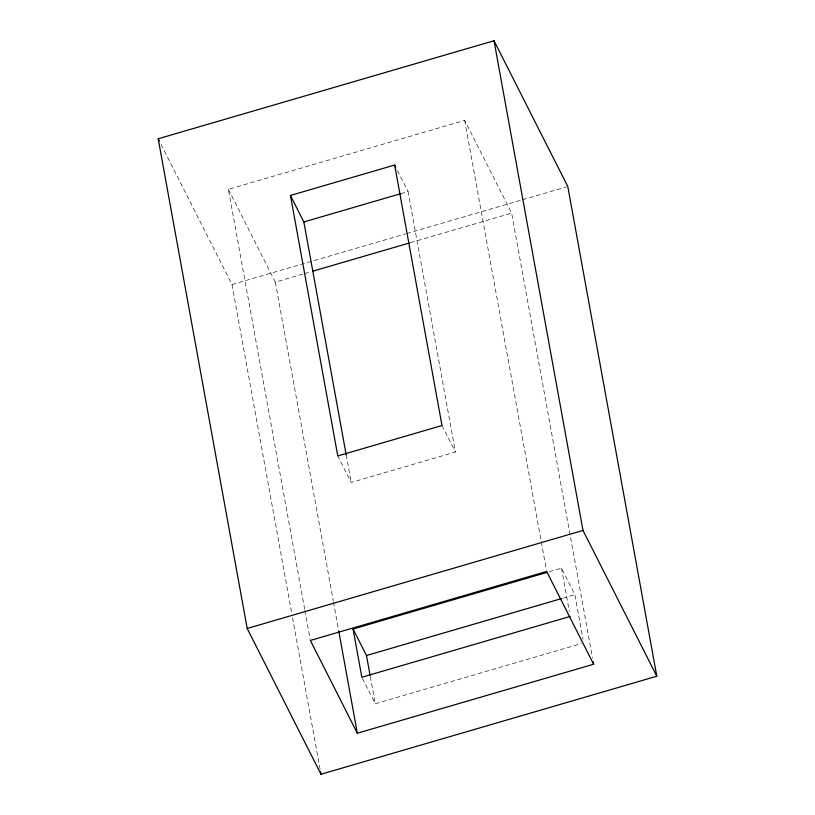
<?xml version="1.0" encoding="UTF-8"?>
<svg xmlns="http://www.w3.org/2000/svg" width="815" height="815" viewBox="0 0 815 815"><rect width="100%" height="100%" fill="white"/><g stroke="black" fill="none" stroke-linecap="round" stroke-linejoin="round"><path stroke-width="0.61" stroke-dasharray="4.08 3.06" d="M304.688 609.212L228.383 189.355L464.693 120.365L511.647 213.143L592.495 657.99M400.807 193.664L408.071 191.545L455.412 452.03L351.194 482.449L337.777 455.942M161.064 144.428L232 284.557L405.401 233.946M406.614 233.589L521.406 200.072M522.619 199.716L566.578 186.89M228.383 189.355L275.348 282.122L303.363 273.942M304.576 273.585L310.668 271.813M410.546 242.656L511.647 213.143M549.31 571.733L561.494 568.177L574.911 594.685L583 639.205M562.727 598.241L574.911 594.685M362.39 678.365L375.246 703.763L581.238 643.626M397.455 170.559L408.071 191.545M441.995 425.522L455.412 452.03M561.494 568.177L569.359 611.464M464.693 120.365L546.447 570.225M346.192 454.902L351.194 482.449M370.305 676.552L375.246 703.763M275.348 282.122L333.254 600.767M333.478 602.01L338.47 629.506M304.912 610.466L310.138 639.205M232 284.557L291.627 612.686M292.544 617.699L320.081 769.238"/><path stroke-width="1.22" d="M158.202 138.774L494.012 40.75L567.8 186.533L656.798 676.226L320.988 774.25L247.2 628.467L158.202 138.774L159.353 141.036M394.654 165.037L441.995 425.522L337.777 455.942L290.446 195.457L394.654 165.037L395.774 167.248M290.446 195.457L303.863 221.965L400.807 193.664M313.103 271.1L409.334 243.002M247.2 628.467L583 530.443L656.798 676.226M570.255 616.415L361.829 677.255L353.068 629.017L546.865 572.446M353.068 629.017L366.485 655.525L561.504 598.597M593.626 664.235L546.671 571.468L310.362 640.447L357.327 733.225L593.626 664.235L593.177 661.739M494.012 40.75L583 530.443M303.863 221.965L346.192 454.902M366.485 655.525L370.081 675.319M338.704 630.759L357.327 733.225M320.539 771.744L320.988 774.25"/></g></svg>
